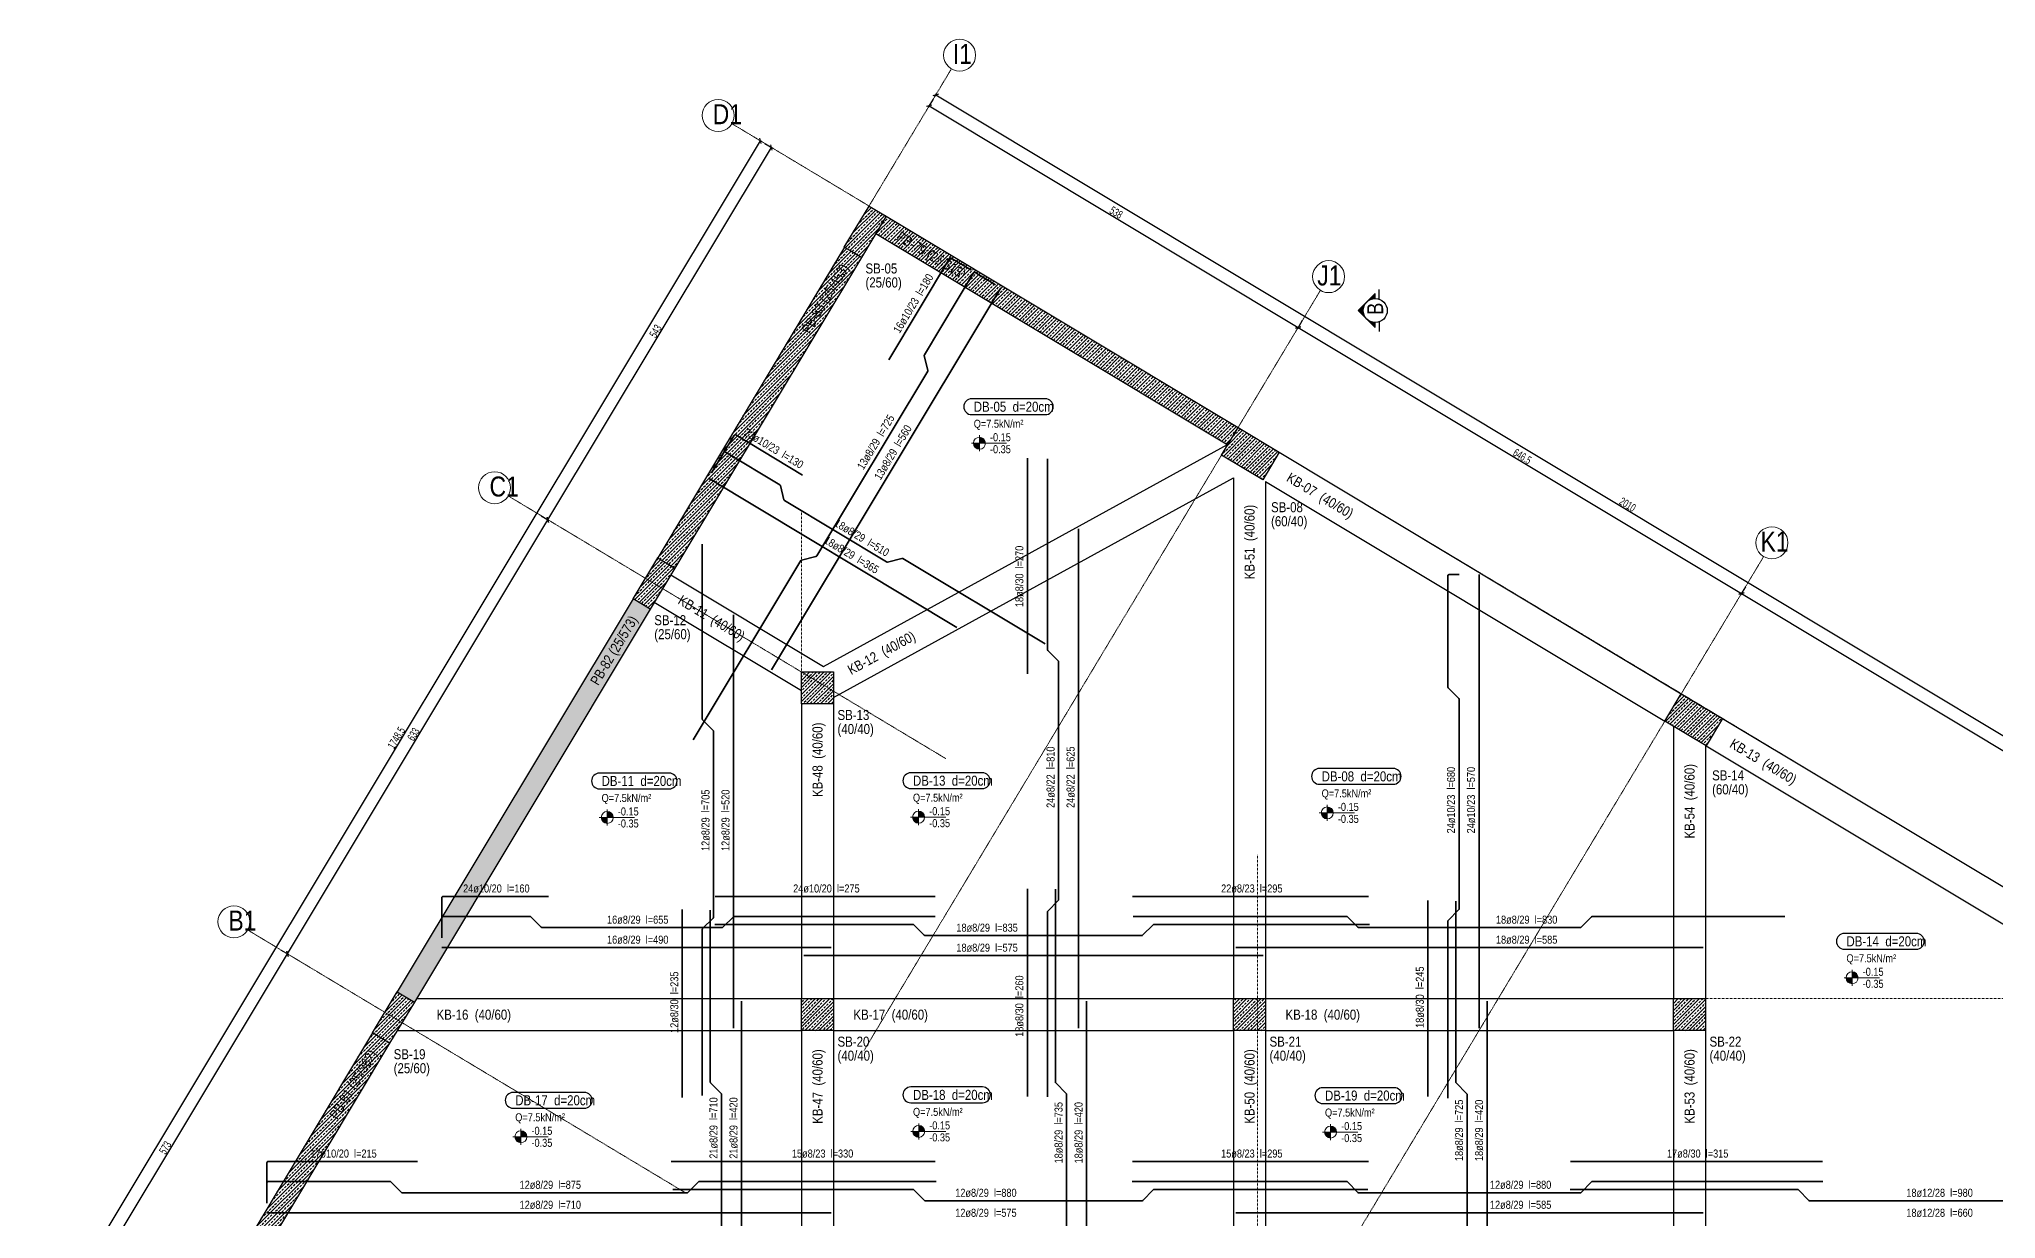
# Model space of a CAD drawing. Header units: millimetres. Extents: x -267 to 94375, y 6431 to 10838.
# Drawn here: x 65048 to 67494, y 7776 to 9251 of the extents above; entities that cross this region are included whole.
import ezdxf
from ezdxf.enums import TextEntityAlignment as Align

# ---------------------------------------------------------------- set-up
doc = ezdxf.new("R2010")
doc.units = ezdxf.units.MM
doc.header["$LTSCALE"] = 0.0001
doc.linetypes.add('DASHED', pattern=[19.05, 12.7, -6.35])
for name, color, linetype, lineweight in [('AKS BALONU (BEYKENT)', 7, 'Continuous', 20), ('AKS CIZGISI (BEYKENT)', 252, 'DASHED', 20), ('AKS NO (BEYKENT)', 3, 'Continuous', 20), ('AKS OLCU (BEYKENT)', 200, 'Continuous', 20), ('DONATI (BEYKENT)', 4, 'Continuous', 35), ('DONATI YAZISI (BEYKENT)', 3, 'Continuous', 20), ('DOSEME ISMI (BEYKENT)', 9, 'Continuous', 20), ('DOSEME PAFTA (BEYKENT)', 3, 'Continuous', 20), ('KESIT (BEYKENT)', 151, 'Continuous', 25), ('KESIT ISMI (BEYKENT)', 6, 'Continuous', 20), ('KIRIS (BEYKENT)', 2, 'Continuous', 30), ('KIRIS ISMI (BEYKENT)', 40, 'Continuous', 20), ('KOLON (BEYKENT)', 3, 'Continuous', 30), ('KOLON ISMI (BEYKENT)', 91, 'Continuous', 20), ('KOT CIZGI (BEYKENT)', 120, 'Continuous', 20), ('KOT YAZI (BEYKENT)', 7, 'Continuous', 20), ('PERDE (BEYKENT)', 6, 'Continuous', 30), ('PERDE ISMI (BEYKENT)', 240, 'Continuous', 20), ('TARAMA (BEYKENT)', 252, 'Continuous', 25), ('YAZI (BEYKENT)', 140, 'Continuous', 20)]:
    doc.layers.add(name, color=color, linetype=linetype, lineweight=lineweight)
doc.styles.add('DONATI YAZISI (BEYKENT)', font='')
doc.styles.add('DSMOLC-50', font='bahnschrift light condensed', dxfattribs={"width": 0.75, "height": 10})
doc.styles.add('KOT (BEYKENT)', font='')
doc.styles.add('YAZI (BEYKENT)', font='')
doc.styles.get('DONATI YAZISI (BEYKENT)').set_extended_font_data('Bahnschrift Light Condensed')
doc.styles.get('KOT (BEYKENT)').set_extended_font_data('Bahnschrift Light Condensed')
doc.styles.get('YAZI (BEYKENT)').set_extended_font_data('Bahnschrift Light Condensed')
doc.dimstyles.new('DSMOLC-50', dxfattribs={"dimtxt": 10, "dimasz": 5, "dimexe": 2, "dimexo": 2, "dimgap": 1, "dimtad": 1, "dimdec": 1, "dimrnd": 0.5, "dimzin": 12, "dimdsep": 46, "dimtxsty": 'DSMOLC-50', "dimblk": 'OBLIQUE', "dimblk1": 'OBLIQUE', "dimblk2": 'OBLIQUE', "dimcen": 0, "dimclrt": 7, "dimadec": 0, "dimazin": 0, "dimtfac": 1, "dimtdec": 4, "dimtix": 1, "dimtmove": 2, "dimatfit": 3, "dimfxl": 1, "dimtzin": 0, "dimarcsym": 0})
pattern_1 = [(45, (63534.0714, 6088.7264), (-4.490128, 4.490128), []), (45, (63538.5616, 6088.7264), (-4.490128, 4.490128), [3.175, -1.5875])]
pattern_2 = [(45, (63534.0714, 6088.7264), (-4.419417, 4.419417), []), (45, (63538.491, 6088.7264), (-4.419417, 4.419417), [3.125, -1.5625])]

# ---------------------------------------------------------------- blocks, each defined once
blk = doc.blocks.new('_Oblique')
at = {"color": 0, "linetype": 'ByBlock', "lineweight": -2}
blk.add_line((-0.5, -0.5), (0.5, 0.5), dxfattribs=at)
blk = doc.blocks.new('*D1148')
at = {"layer": 'AKS OLCU (BEYKENT)', "color": 0, "lineweight": -2, "transparency": 16777216}
for p, q in [((65063.5, 7616.7), (65358.4, 8107.8)), ((65349.8, 8112.9), (65360.1, 8106.8)), ((65054.9, 7621.8), (65065.2, 7615.6))]:
    blk.add_line(p, q, dxfattribs=at)
at = {"layer": 'DEFPOINTS', "color": 0, "lineweight": -3, "transparency": 16777216}
for p in [(65348.1, 8114), (65358.4, 8107.8), (65053.2, 7622.8)]:
    blk.add_point(p, dxfattribs=at)
at = {"layer": 'AKS OLCU (BEYKENT)', "color": 0, "lineweight": -2, "transparency": 16777216, "xscale": 5, "yscale": 5, "zscale": 5}
for p, rotation in [((65358.4, 8107.8), 59.02034631151614), ((65063.5, 7616.7), 239.0203463115161)]:
    blk.add_blockref('_Oblique', p, dxfattribs=dict(at, rotation=rotation))
at = {"layer": 'AKS OLCU (BEYKENT)', "color": 7, "transparency": 16777216, "insert": (65205.7, 7865.4), "char_height": 10, "attachment_point": 5, "rotation": 59.0203, "style": 'DSMOLC-50'}
blk.add_mtext('573', dxfattribs=at)
blk = doc.blocks.new('*D1149')
at = {"layer": 'AKS OLCU (BEYKENT)', "color": 0, "lineweight": -2, "transparency": 16777216}
for p, q in [((65358.4, 8107.8), (65684.1, 8650.4)), ((65675.6, 8655.5), (65685.8, 8649.3)), ((65349.8, 8112.9), (65360.1, 8106.8))]:
    blk.add_line(p, q, dxfattribs=at)
at = {"layer": 'DEFPOINTS', "color": 0, "lineweight": -3, "transparency": 16777216}
for p in [(65673.8, 8656.6), (65684.1, 8650.4), (65348.1, 8114)]:
    blk.add_point(p, dxfattribs=at)
at = {"layer": 'AKS OLCU (BEYKENT)', "color": 0, "lineweight": -2, "transparency": 16777216, "xscale": 5, "yscale": 5, "zscale": 5}
for p, rotation in [((65684.1, 8650.4), 59.02034631151614), ((65358.4, 8107.8), 239.0203463115161)]:
    blk.add_blockref('_Oblique', p, dxfattribs=dict(at, rotation=rotation))
at = {"layer": 'AKS OLCU (BEYKENT)', "color": 7, "transparency": 16777216, "insert": (65516, 8382.2), "char_height": 10, "attachment_point": 5, "rotation": 59.0203, "style": 'DSMOLC-50'}
blk.add_mtext('633', dxfattribs=at)
blk = doc.blocks.new('*D1150')
at = {"layer": 'AKS OLCU (BEYKENT)', "color": 0, "lineweight": -2, "transparency": 16777216}
for p, q in [((65684.1, 8650.4), (65963.6, 9115.8)), ((65955, 9120.9), (65965.3, 9114.8)), ((65675.6, 8655.5), (65685.8, 8649.3))]:
    blk.add_line(p, q, dxfattribs=at)
at = {"layer": 'DEFPOINTS', "color": 0, "lineweight": -3, "transparency": 16777216}
for p in [(65953.3, 9122), (65963.6, 9115.8), (65673.8, 8656.6)]:
    blk.add_point(p, dxfattribs=at)
at = {"layer": 'AKS OLCU (BEYKENT)', "color": 0, "lineweight": -2, "transparency": 16777216, "xscale": 5, "yscale": 5, "zscale": 5}
for p, rotation in [((65963.6, 9115.8), 59.02034631151614), ((65684.1, 8650.4), 239.0203463115161)]:
    blk.add_blockref('_Oblique', p, dxfattribs=dict(at, rotation=rotation))
at = {"layer": 'AKS OLCU (BEYKENT)', "color": 7, "transparency": 16777216, "insert": (65818.6, 8886.2), "char_height": 10, "attachment_point": 5, "rotation": 59.0203, "style": 'DSMOLC-50'}
blk.add_mtext('543', dxfattribs=at)
blk = doc.blocks.new('*D1151')
at = {"layer": 'AKS OLCU (BEYKENT)', "color": 0, "lineweight": -2, "transparency": 16777216}
for p, q in [((65049.8, 7624.9), (65949.8, 9124)), ((65951.6, 9123), (65948.1, 9125.1)), ((65051.5, 7623.9), (65048.1, 7625.9))]:
    blk.add_line(p, q, dxfattribs=at)
at = {"layer": 'DEFPOINTS', "color": 0, "lineweight": -3, "transparency": 16777216}
for p in [(65949.8, 9124), (65953.3, 9122), (65053.2, 7622.8)]:
    blk.add_point(p, dxfattribs=at)
at = {"layer": 'AKS OLCU (BEYKENT)', "color": 0, "lineweight": -2, "transparency": 16777216, "xscale": 5, "yscale": 5, "zscale": 5}
for p, rotation in [((65949.8, 9124), 59.02034631151614), ((65049.8, 7624.9), 239.0203463115161)]:
    blk.add_blockref('_Oblique', p, dxfattribs=dict(at, rotation=rotation))
at = {"layer": 'AKS OLCU (BEYKENT)', "color": 7, "transparency": 16777216, "insert": (65494.6, 8377.6), "char_height": 10, "attachment_point": 5, "rotation": 59.0203, "style": 'DSMOLC-50'}
blk.add_mtext('1748.5', dxfattribs=at)
blk = doc.blocks.new('*D1152')
at = {"layer": 'AKS OLCU (BEYKENT)', "color": 0, "lineweight": -2, "transparency": 16777216}
for p, q in [((66165.7, 9176.3), (66159.5, 9166)), ((66160.6, 9167.7), (66621.8, 8890.8)), ((66627, 8899.4), (66620.8, 8889.1))]:
    blk.add_line(p, q, dxfattribs=at)
at = {"layer": 'DEFPOINTS', "color": 0, "lineweight": -3, "transparency": 16777216}
for p in [(66166.7, 9178), (66621.8, 8890.8), (66628, 8901.1)]:
    blk.add_point(p, dxfattribs=at)
at = {"layer": 'AKS OLCU (BEYKENT)', "color": 0, "lineweight": -2, "transparency": 16777216, "xscale": 5, "yscale": 5, "zscale": 5}
for p, rotation in [((66160.6, 9167.7), 149.0196979856076), ((66621.8, 8890.8), 329.0196979856075)]:
    blk.add_blockref('_Oblique', p, dxfattribs=dict(at, rotation=rotation))
at = {"layer": 'AKS OLCU (BEYKENT)', "color": 7, "transparency": 16777216, "insert": (66394.3, 9034.5), "char_height": 10, "attachment_point": 5, "rotation": 329.0197, "style": 'DSMOLC-50'}
blk.add_mtext('538', dxfattribs=at)
blk = doc.blocks.new('*D1153')
at = {"layer": 'AKS OLCU (BEYKENT)', "color": 0, "lineweight": -2, "transparency": 16777216}
for p, q in [((66627, 8899.4), (66620.8, 8889.1)), ((66621.8, 8890.8), (67175.9, 8558.1)), ((67181, 8566.7), (67174.9, 8556.4))]:
    blk.add_line(p, q, dxfattribs=at)
at = {"layer": 'DEFPOINTS', "color": 0, "lineweight": -3, "transparency": 16777216}
for p in [(66628, 8901.1), (67182.1, 8568.4), (67175.9, 8558.1)]:
    blk.add_point(p, dxfattribs=at)
at = {"layer": 'AKS OLCU (BEYKENT)', "color": 0, "lineweight": -2, "transparency": 16777216, "xscale": 5, "yscale": 5, "zscale": 5}
for p, rotation in [((66621.8, 8890.8), 149.0196979856076), ((67175.9, 8558.1), 329.0196979856075)]:
    blk.add_blockref('_Oblique', p, dxfattribs=dict(at, rotation=rotation))
at = {"layer": 'AKS OLCU (BEYKENT)', "color": 7, "transparency": 16777216, "insert": (66902, 8729.6), "char_height": 10, "attachment_point": 5, "rotation": 329.0197, "style": 'DSMOLC-50'}
blk.add_mtext('646.5', dxfattribs=at)
blk = doc.blocks.new('*D1154')
at = {"layer": 'AKS OLCU (BEYKENT)', "color": 0, "lineweight": -2, "transparency": 16777216}
for p, q in [((67181, 8566.7), (67174.9, 8556.4)), ((67175.9, 8558.1), (67883.8, 8133.1)), ((67889, 8141.7), (67882.8, 8131.4))]:
    blk.add_line(p, q, dxfattribs=at)
at = {"layer": 'DEFPOINTS', "color": 0, "lineweight": -3, "transparency": 16777216}
for p in [(67182.1, 8568.4), (67883.8, 8133.1), (67890, 8143.4)]:
    blk.add_point(p, dxfattribs=at)
at = {"layer": 'AKS OLCU (BEYKENT)', "color": 0, "lineweight": -2, "transparency": 16777216, "xscale": 5, "yscale": 5, "zscale": 5}
for p, rotation in [((67175.9, 8558.1), 149.0196979856076), ((67883.8, 8133.1), 329.0196979856075)]:
    blk.add_blockref('_Oblique', p, dxfattribs=dict(at, rotation=rotation))
at = {"layer": 'AKS OLCU (BEYKENT)', "color": 7, "transparency": 16777216, "insert": (67533, 8350.8), "char_height": 10, "attachment_point": 5, "rotation": 329.0197, "style": 'DSMOLC-50'}
blk.add_mtext('825.5', dxfattribs=at)
blk = doc.blocks.new('*D1155')
at = {"layer": 'AKS OLCU (BEYKENT)', "color": 0, "lineweight": -2, "transparency": 16777216}
for p, q in [((66167.8, 9179.7), (66169.8, 9183.2)), ((66168.8, 9181.4), (67892, 8146.8)), ((67891, 8145.1), (67893.1, 8148.5))]:
    blk.add_line(p, q, dxfattribs=at)
at = {"layer": 'DEFPOINTS', "color": 0, "lineweight": -3, "transparency": 16777216}
for p in [(66166.7, 9178), (67892, 8146.8), (67890, 8143.4)]:
    blk.add_point(p, dxfattribs=at)
at = {"layer": 'AKS OLCU (BEYKENT)', "color": 0, "lineweight": -2, "transparency": 16777216, "xscale": 5, "yscale": 5, "zscale": 5}
for p, rotation in [((66168.8, 9181.4), 149.0196979856076), ((67892, 8146.8), 329.0196979856075)]:
    blk.add_blockref('_Oblique', p, dxfattribs=dict(at, rotation=rotation))
at = {"layer": 'AKS OLCU (BEYKENT)', "color": 7, "transparency": 16777216, "insert": (67033.6, 8669.4), "char_height": 10, "attachment_point": 5, "rotation": 329.0197, "style": 'DSMOLC-50'}
blk.add_mtext('2010', dxfattribs=at)

msp = doc.modelspace()

# ---------------------------------------------------------------- hatches: boundary and pattern name
at = {"layer": 'KESIT (BEYKENT)', "lineweight": -3}
h = msp.add_hatch(color=256, dxfattribs=at)
h.dxf.hatch_style = 1
h.paths.add_polyline_path([(66718.22, 8933.16), (66707.61, 8922.55, -0.1989124), (66718.22, 8926.94)])
h = msp.add_hatch(color=256, dxfattribs=at)
h.dxf.hatch_style = 1
h.paths.add_polyline_path([(66707.61, 8922.55), (66697.01, 8911.94), (66707.61, 8901.34, -0.1989124), (66703.22, 8911.94, -0.1989124)])
h = msp.add_hatch(color=256, dxfattribs=at)
h.dxf.hatch_style = 1
h.paths.add_polyline_path([(66718.22, 8896.94, -0.1989124), (66707.61, 8901.34), (66718.22, 8890.73)])
at = {"layer": 'KOT CIZGI (BEYKENT)'}
h = msp.add_hatch(color=256, dxfattribs=at)
h.dxf.hatch_style = 1
h.paths.add_polyline_path([(66223.42, 8746.09), (66215.92, 8746.09, 0.4142136), (66223.42, 8738.59)])
h = msp.add_hatch(color=256, dxfattribs=at)
h.dxf.hatch_style = 1
h.paths.add_polyline_path([(66223.42, 8753.59), (66223.42, 8746.09), (66230.92, 8746.09, 0.4142136)])
h = msp.add_hatch(color=256, dxfattribs=at)
h.dxf.hatch_style = 1
h.paths.add_polyline_path([(66658.27, 8291.49), (66658.27, 8283.99), (66665.77, 8283.99, 0.4142136)])
h = msp.add_hatch(color=256, dxfattribs=at)
h.dxf.hatch_style = 1
h.paths.add_polyline_path([(65758.21, 8278.27), (65750.71, 8278.27, 0.4142136), (65758.21, 8270.77)])
h = msp.add_hatch(color=256, dxfattribs=at)
h.dxf.hatch_style = 1
h.paths.add_polyline_path([(65758.21, 8285.77), (65758.21, 8278.27), (65765.71, 8278.27, 0.4142136)])
h = msp.add_hatch(color=256, dxfattribs=at)
h.dxf.hatch_style = 1
h.paths.add_polyline_path([(66147.43, 8278.62), (66139.93, 8278.62, 0.4142136), (66147.43, 8271.12)])
h = msp.add_hatch(color=256, dxfattribs=at)
h.dxf.hatch_style = 1
h.paths.add_polyline_path([(66147.43, 8286.12), (66147.43, 8278.62), (66154.93, 8278.62, 0.4142136)])
h = msp.add_hatch(color=256, dxfattribs=at)
h.dxf.hatch_style = 1
h.paths.add_polyline_path([(66658.27, 8283.99), (66650.77, 8283.99, 0.4142136), (66658.27, 8276.49)])
h = msp.add_hatch(color=256, dxfattribs=at)
h.dxf.hatch_style = 1
h.paths.add_polyline_path([(67314.27, 8077.83), (67306.77, 8077.83, 0.4142136), (67314.27, 8070.33)])
h = msp.add_hatch(color=256, dxfattribs=at)
h.dxf.hatch_style = 1
h.paths.add_polyline_path([(67314.27, 8085.33), (67314.27, 8077.83), (67321.77, 8077.83, 0.4142136)])
h = msp.add_hatch(color=256, dxfattribs=at)
h.dxf.hatch_style = 1
h.paths.add_polyline_path([(65650.28, 7879.07), (65642.78, 7879.07, 0.4142136), (65650.28, 7871.57)])
h = msp.add_hatch(color=256, dxfattribs=at)
h.dxf.hatch_style = 1
h.paths.add_polyline_path([(65650.28, 7886.57), (65650.28, 7879.07), (65657.78, 7879.07, 0.4142136)])
h = msp.add_hatch(color=256, dxfattribs=at)
h.dxf.hatch_style = 1
h.paths.add_polyline_path([(66147.48, 7885.82), (66139.98, 7885.82, 0.4142136), (66147.48, 7878.32)])
h = msp.add_hatch(color=256, dxfattribs=at)
h.dxf.hatch_style = 1
h.paths.add_polyline_path([(66147.48, 7893.32), (66147.48, 7885.82), (66154.98, 7885.82, 0.4142136)])
h = msp.add_hatch(color=256, dxfattribs=at)
h.dxf.hatch_style = 1
h.paths.add_polyline_path([(66662.42, 7884.97), (66654.92, 7884.97, 0.4142136), (66662.42, 7877.47)])
h = msp.add_hatch(color=256, dxfattribs=at)
h.dxf.hatch_style = 1
h.paths.add_polyline_path([(66662.42, 7892.47), (66662.42, 7884.97), (66669.92, 7884.97, 0.4142136)])
at = {"layer": 'TARAMA (BEYKENT)'}
h = msp.add_hatch(dxfattribs=at)
h.set_pattern_fill('ANSI33', color=256, style=0, pattern_type=0)
h.set_pattern_definition(pattern_2)
h.paths.add_polyline_path([(66085.43, 9042.62), (66106.86, 9029.75), (66075.98, 8978.31), (66054.55, 8991.18)], flags=0)
at = {"layer": 'TARAMA (BEYKENT)', "lineweight": -3}
h = msp.add_hatch(dxfattribs=at)
h.set_pattern_fill('ANSI33', color=256)
h.set_pattern_definition(pattern_1)
h.paths.add_polyline_path([(66106.86, 9029.75), (66093.99, 9008.31), (66533.49, 8744.43), (66534.32, 8744.89), (66546.77, 8765.63)])
at = {"layer": 'TARAMA (BEYKENT)'}
h = msp.add_hatch(dxfattribs=at)
h.set_pattern_fill('ANSI33', color=256, style=0, pattern_type=0)
h.set_pattern_definition([(45, (63503.1875, 6037.2853), (-4.419417, 4.419417), []), (45, (63507.607, 6037.2853), (-4.419417, 4.419417), [3.125, -1.5625])])
h.paths.add_polyline_path([(66054.55, 8991.18), (66075.98, 8978.31), (65842.88, 8590.06), (65821.44, 8602.93)])
h = msp.add_hatch(dxfattribs=at)
h.set_pattern_fill('ANSI33', color=256, style=0, pattern_type=0)
h.set_pattern_definition(pattern_2)
h.paths.add_polyline_path([(66546.77, 8765.63), (66598.21, 8734.75), (66577.62, 8700.45), (66526.18, 8731.34)], flags=0)
h = msp.add_hatch(dxfattribs=at)
h.set_pattern_fill('ANSI33', color=256, style=0, pattern_type=0)
h.set_pattern_definition(pattern_2)
h.paths.add_polyline_path([(65821.44, 8602.93), (65842.88, 8590.06), (65811.99, 8538.62), (65790.56, 8551.49)], flags=0)
h = msp.add_hatch(dxfattribs=at)
h.set_pattern_fill('ANSI33', color=256, style=0, pattern_type=0)
h.set_pattern_definition([(45, (63503.185, 6037.287), (-4.419417, 4.419417), []), (45, (63507.6045, 6037.287), (-4.419417, 4.419417), [3.125, -1.5625])])
h.paths.add_polyline_path([(65790.56, 8551.49), (65811.99, 8538.62), (65517.12, 8047.48), (65495.69, 8060.35)])
h = msp.add_hatch(dxfattribs=at)
h.set_pattern_fill('ANSI33', color=256, style=0, pattern_type=0)
h.set_pattern_definition(pattern_2)
h.paths.add_polyline_path([(66001.04, 8460.12), (66041.04, 8460.12), (66041.04, 8420.12), (66001.04, 8420.12)], flags=0)
h = msp.add_hatch(dxfattribs=at)
h.set_pattern_fill('ANSI33', color=256, style=0, pattern_type=0)
h.set_pattern_definition(pattern_2)
h.paths.add_polyline_path([(67100.77, 8433.01), (67152.21, 8402.13), (67131.62, 8367.83), (67080.18, 8398.72)], flags=0)
h = msp.add_hatch(dxfattribs=at)
h.set_pattern_fill('ANSI33', color=256, style=0, pattern_type=0)
h.set_pattern_definition(pattern_2)
h.paths.add_polyline_path([(65495.68, 8060.35), (65517.12, 8047.49), (65486.23, 7996.05), (65464.8, 8008.91)], flags=0)
h = msp.add_hatch(dxfattribs=at)
h.set_pattern_fill('ANSI33', color=256, style=0, pattern_type=0)
h.set_pattern_definition(pattern_2)
h.paths.add_polyline_path([(66001.04, 8051.77), (66041.04, 8051.77), (66041.04, 8011.77), (66001.04, 8011.77)], flags=0)
h = msp.add_hatch(dxfattribs=at)
h.set_pattern_fill('ANSI33', color=256, style=0, pattern_type=0)
h.set_pattern_definition(pattern_2)
h.paths.add_polyline_path([(66541.04, 8051.77), (66581.04, 8051.77), (66581.04, 8011.77), (66541.04, 8011.77)], flags=0)
h = msp.add_hatch(dxfattribs=at)
h.set_pattern_fill('ANSI33', color=256, style=0, pattern_type=0)
h.set_pattern_definition(pattern_2)
h.paths.add_polyline_path([(67091.04, 8051.77), (67131.04, 8051.77), (67131.04, 8011.77), (67091.04, 8011.77)], flags=0)
at = {"layer": 'TARAMA (BEYKENT)', "lineweight": -3}
h = msp.add_hatch(dxfattribs=at)
h.set_pattern_fill('ANSI33', color=256)
h.set_pattern_definition(pattern_1)
h.paths.add_polyline_path([(65486.22, 7996.05), (65464.8, 8008.92), (65278.69, 7698.94), (65298.95, 7686.77), (65300.53, 7686.77)])

# ---------------------------------------------------------------- linework, layer by layer
at = {"layer": 'AKS BALONU (BEYKENT)'}
for centre in [(66198.7, 9231.23), (65896.82, 9155.86), (66659.95, 8954.3), (65617.38, 8690.45), (67214.03, 8621.64), (65291.63, 8147.88)]:
    msp.add_circle(centre, 20, dxfattribs=at)
at = {"layer": 'AKS CIZGISI (BEYKENT)'}
for p, q in [((66188.4, 9214.09), (65617.93, 8263.92)), ((65913.96, 9145.57), (68241.25, 7748.32)), ((66649.65, 8937.16), (66079.18, 7986.98)), ((65634.53, 8680.16), (66181.47, 8351.77)), ((66001.04, 6731.77), (66001.04, 8660.8)), ((67203.73, 8604.49), (66633.26, 7654.32)), ((66571.04, 6731.77), (66571.04, 8232.08)), ((67131.04, 6731.77), (67131.04, 8197.07)), ((65308.77, 8137.58), (65855.72, 7809.2)), ((65888.02, 8051.77), (71771.03, 8051.77))]:
    msp.add_line(p, q, dxfattribs=at)
at = {"layer": 'DONATI (BEYKENT)'}
for points in [[(66110.15, 8850.47), (66186.09, 8976.94, -0.4142136), (66188.14, 8977.45), (66213.43, 8962.27)], [(65865.6, 8375.15), (66000.21, 8599.34, -0.1989124), (66001.13, 8600.03), (66019.13, 8604.52, 0.1989124), (66020.05, 8605.21), (66158.76, 8836.23, 0.1989124), (66158.93, 8837.36), (66154.43, 8855.37, -0.1989124), (66154.6, 8856.5), (66216.09, 8958.92, -0.4142136), (66218.15, 8959.43), (66243.43, 8944.26)], [(65901.59, 8730.59), (65916.77, 8755.89, -0.4142136), (65918.83, 8756.4), (66002.42, 8706.22)], [(65888.72, 8709.15), (65903.91, 8734.45, -0.4142136), (65905.96, 8734.97), (65973.91, 8694.17, -0.1989124), (65974.59, 8693.25), (65979.09, 8675.25, 0.1989124), (65979.77, 8674.33), (66107.42, 8597.68, 0.1989124), (66108.55, 8597.52), (66126.56, 8602.01, -0.1989124), (66127.69, 8601.84), (66305.39, 8495.15)], [(66308.34, 7928.9), (66308.34, 8160.1, -0.1989124), (66308.78, 8161.16), (66321.9, 8174.28, 0.1989124), (66322.34, 8175.35), (66322.34, 8472.96, 0.1989124), (66321.9, 8474.02), (66308.78, 8487.14, -0.1989124), (66308.34, 8488.2), (66308.34, 8726.52)], [(65877.01, 7930.48), (65877.01, 8138.36, -0.1989124), (65877.45, 8139.42), (65890.57, 8152.54, 0.1989124), (65891.01, 8153.6), (65891.01, 8385.99, 0.1989124), (65890.57, 8387.05), (65877.45, 8400.17, -0.1989124), (65877.01, 8401.23), (65877.01, 8619.76)], [(66808.89, 7927.44), (66808.89, 8148.43, -0.1989124), (66809.33, 8149.49), (66822.45, 8162.62, 0.1989124), (66822.89, 8163.68), (66822.89, 8426.28, 0.1989124), (66822.45, 8427.34), (66809.33, 8440.47, -0.1989124), (66808.89, 8441.53), (66808.89, 8580.34, -0.4142136), (66810.39, 8581.84), (66822.89, 8581.84)], [(65551.42, 8152.65), (65551.42, 8178, -0.4142136), (65552.92, 8179.5), (65684.57, 8179.5)], [(66318.34, 7465.04), (66318.34, 7751.15, -0.1989124), (66318.78, 7752.21), (66331.9, 7765.33, 0.1989124), (66332.34, 7766.39), (66332.34, 7932.15, 0.1989124), (66331.9, 7933.21), (66318.78, 7946.33, -0.1989124), (66318.34, 7947.39), (66318.34, 8188.44)], [(66818.89, 7465.25), (66818.89, 7751.15, -0.1989124), (66819.33, 7752.21), (66832.45, 7765.33, 0.1989124), (66832.89, 7766.39), (66832.89, 7932.15, 0.1989124), (66832.45, 7933.21), (66819.33, 7946.33, -0.1989124), (66818.89, 7947.39), (66818.89, 8173.65)], [(65551.42, 8127.65), (65551.42, 8153, -0.4142136), (65552.92, 8154.5), (65661.62, 8154.5, -0.1989124), (65662.68, 8154.06), (65675.8, 8140.94, 0.1989124), (65676.86, 8140.5), (65901.64, 8140.5, 0.1989124), (65902.7, 8140.94), (65915.82, 8154.06, -0.1989124), (65916.88, 8154.5), (66167.97, 8154.5)], [(65887.01, 7463.95), (65887.01, 7751.15, -0.1989124), (65887.45, 7752.21), (65900.57, 7765.33, 0.1989124), (65901.01, 7766.39), (65901.01, 7932.15, 0.1989124), (65900.57, 7933.21), (65887.45, 7946.33, -0.1989124), (65887.01, 7947.39), (65887.01, 8162.35)], [(66415.7, 8154.5), (66682.43, 8154.5, -0.1989124), (66683.49, 8154.06), (66696.61, 8140.94, 0.1989124), (66697.67, 8140.5), (66974.47, 8140.5, 0.1989124), (66975.53, 8140.94), (66988.65, 8154.06, -0.1989124), (66989.72, 8154.5), (67230.22, 8154.5)], [(65892.62, 8144.5), (66140.36, 8144.5, -0.1989124), (66141.42, 8144.06), (66154.54, 8130.94, 0.1989124), (66155.6, 8130.5), (66426.4, 8130.5, 0.1989124), (66427.46, 8130.94), (66440.58, 8144.06, -0.1989124), (66441.64, 8144.5), (66711.03, 8144.5)], [(65332.82, 7821.25), (65332.82, 7846.6, -0.4142136), (65334.32, 7848.1), (65520.97, 7848.1)], [(65332.82, 7796.25), (65332.82, 7821.6, -0.4142136), (65334.32, 7823.1), (65486.75, 7823.1, -0.1989124), (65487.82, 7822.66), (65500.94, 7809.54, 0.1989124), (65502, 7809.1), (65857.98, 7809.1, 0.1989124), (65859.04, 7809.54), (65872.16, 7822.66, -0.1989124), (65873.22, 7823.1), (66169.37, 7823.1)], [(65840.32, 7813.1), (66140.41, 7813.1, -0.1989124), (66141.48, 7812.66), (66154.6, 7799.54, 0.1989124), (66155.66, 7799.1), (66426.42, 7799.1, 0.1989124), (66427.48, 7799.54), (66440.6, 7812.66, -0.1989124), (66441.66, 7813.1), (66708.72, 7813.1)], [(66414.17, 7823.1), (66682.42, 7823.1, -0.1989124), (66683.48, 7822.66), (66696.6, 7809.54, 0.1989124), (66697.66, 7809.1), (66974.42, 7809.1, 0.1989124), (66975.48, 7809.54), (66988.6, 7822.66, -0.1989124), (66989.66, 7823.1), (67277.57, 7823.1)], [(66961.9, 7813.1), (67246.15, 7813.1, -0.1989124), (67247.21, 7812.66), (67260.34, 7799.54, 0.1989124), (67261.4, 7799.1), (67579.37, 7799.1, 0.1989124), (67580.43, 7799.54), (67593.55, 7812.66, -0.1989124), (67594.61, 7813.1), (67930.3, 7813.1)]]:
    msp.add_lwpolyline(points, format="xyb", dxfattribs=at)
for points in [[(65963.66, 8462.71), (66250.3, 8940.13)], [(66283.34, 8458.01), (66283.34, 8727.23)], [(65884.6, 8702.3), (66195.12, 8515.87)], [(66347.34, 8014.77), (66347.34, 8639.18)], [(66847.89, 8014.77), (66847.89, 8581.84)], [(65916.01, 8014.77), (65916.01, 8531.48)], [(65893.04, 8179.5), (66168.04, 8179.5)], [(66283.34, 7929.24), (66283.34, 8189.24)], [(66414.79, 8179.5), (66709.78, 8179.5)], [(66783.89, 7929.45), (66783.89, 8174.45)], [(65852.01, 7928.15), (65852.01, 8163.15)], [(65551.42, 8115.5), (66037.96, 8115.5)], [(66003.94, 8105.5), (66578.04, 8105.5)], [(66544.04, 8115.5), (67128.11, 8115.5)], [(65926.01, 7629.77), (65926.01, 8048.77)], [(66357.34, 7629.77), (66357.34, 8048.77)], [(66857.89, 7629.77), (66857.89, 8048.77)], [(65838.27, 7848.1), (66168.27, 7848.1)], [(66414.79, 7848.1), (66709.79, 7848.1)], [(66962.12, 7848.1), (67277.12, 7848.1)], [(65332.82, 7784.1), (66038.04, 7784.1)], [(66544.04, 7784.1), (67128.04, 7784.1)]]:
    msp.add_lwpolyline(points, dxfattribs=at)
at = {"layer": 'DOSEME PAFTA (BEYKENT)', "lineweight": -3}
for points in [[(66213.7, 8781.81), (66305.76, 8781.81, 1), (66305.76, 8801.59), (66213.7, 8801.59, 1)], [(65748.49, 8313.98), (65835.54, 8313.98, 1), (65835.54, 8333.77), (65748.49, 8333.77, 1)], [(66137.71, 8314.34), (66227.01, 8314.34, 1), (66227.01, 8334.12), (66137.71, 8334.12, 1)], [(66648.55, 8319.71), (66740.67, 8319.71, 1), (66740.67, 8339.49), (66648.55, 8339.49, 1)], [(67304.56, 8113.55), (67394.48, 8113.55, 1), (67394.48, 8133.33), (67304.56, 8133.33, 1)], [(65640.56, 7914.78), (65729.58, 7914.78, 1), (65729.58, 7934.57), (65640.56, 7934.57, 1)], [(66137.76, 7921.54), (66227.31, 7921.54, 1), (66227.31, 7941.33), (66137.76, 7941.33, 1)], [(66652.71, 7920.69), (66741.82, 7920.69, 1), (66741.82, 7940.47), (66652.71, 7940.47, 1)]]:
    msp.add_lwpolyline(points, format="xyb", close=True, dxfattribs=at)
at = {"layer": 'KESIT (BEYKENT)', "lineweight": -3, "flags": 128}
for points in [[(66718.22, 8926.94), (66718.22, 8933.16), (66697.01, 8911.94), (66718.22, 8890.73), (66718.22, 8896.94)], [(66723.22, 8926.09), (66723.22, 8938.16)], [(66723.22, 8897.8), (66723.22, 8885.73)]]:
    msp.add_lwpolyline(points, dxfattribs=at)
at = {"layer": 'KESIT (BEYKENT)', "lineweight": -3}
msp.add_circle((66718.22, 8911.94), 15, dxfattribs=at)
at = {"layer": 'KIRIS (BEYKENT)'}
for p, q in [((66028.43, 8466.99), (66533.5, 8744.44)), ((66598.21, 8734.75), (67100.77, 8433.01)), ((66040.94, 8428.21), (66541.04, 8702.94)), ((66541.04, 8702.94), (66541.04, 8051.87)), ((66581.04, 8698.4), (67080.18, 8398.72)), ((66581.04, 8698.4), (66581.04, 8051.87)), ((65837.64, 8581.53), (66028.43, 8466.99)), ((65817.05, 8547.24), (66000.94, 8436.83)), ((66000.94, 8420.12), (66000.94, 8051.87)), ((66041.04, 8420.12), (66040.94, 8051.87)), ((67091.04, 8392.32), (67091.14, 8051.87)), ((67152.21, 8402.13), (67808.61, 8008.03)), ((67131.04, 8368.3), (67131.14, 8051.87)), ((67131.62, 8367.83), (67787.62, 7973.98)), ((65519.69, 8051.77), (66000.94, 8051.77)), ((66040.94, 8051.77), (66541.04, 8051.77)), ((66581.04, 8051.77), (67091.14, 8051.77)), ((65495.56, 8011.77), (66000.94, 8011.77)), ((66000.94, 8011.87), (66001.04, 7686.77)), ((66041.04, 8011.77), (66541.04, 8011.77)), ((66041.04, 8011.77), (66041.04, 7686.77)), ((66541.04, 8011.77), (66541.04, 7686.77)), ((66581.04, 8011.77), (67091.04, 8011.77)), ((66581.04, 8011.77), (66581.04, 7686.77)), ((67091.04, 8011.77), (67091.04, 7686.77)), ((67131.04, 8011.87), (67131.04, 7686.77))]:
    msp.add_line(p, q, dxfattribs=at)
at = {"layer": 'KOLON (BEYKENT)'}
for points in [[(66085.43, 9042.62), (66106.86, 9029.75), (66075.98, 8978.31), (66054.55, 8991.18)], [(66546.77, 8765.63), (66598.21, 8734.75), (66577.62, 8700.45), (66526.18, 8731.34)], [(65821.44, 8602.93), (65842.88, 8590.06), (65811.99, 8538.62), (65790.56, 8551.49)], [(66001.04, 8460.12), (66041.04, 8460.12), (66041.04, 8420.12), (66001.04, 8420.12)], [(67100.77, 8433.01), (67152.21, 8402.13), (67131.62, 8367.83), (67080.18, 8398.72)], [(65495.68, 8060.35), (65517.12, 8047.49), (65486.23, 7996.05), (65464.8, 8008.91)], [(66001.04, 8051.77), (66041.04, 8051.77), (66041.04, 8011.77), (66001.04, 8011.77)], [(66541.04, 8051.77), (66581.04, 8051.77), (66581.04, 8011.77), (66541.04, 8011.77)], [(67091.04, 8051.77), (67131.04, 8051.77), (67131.04, 8011.77), (67091.04, 8011.77)]]:
    msp.add_lwpolyline(points, close=True, dxfattribs=at)
at = {"layer": 'KOT CIZGI (BEYKENT)'}
for p, q in [((66213.42, 8746.09), (66257.45, 8746.09)), ((66223.42, 8756.09), (66223.42, 8736.09)), ((66658.27, 8293.99), (66658.27, 8273.99)), ((65748.21, 8278.27), (65792.24, 8278.27)), ((65758.21, 8288.27), (65758.21, 8268.27)), ((66137.43, 8278.62), (66181.45, 8278.62)), ((66147.43, 8288.62), (66147.43, 8268.62)), ((66648.27, 8283.99), (66692.3, 8283.99)), ((67304.27, 8077.83), (67348.3, 8077.83)), ((67314.27, 8087.83), (67314.27, 8067.83)), ((65640.28, 7879.07), (65684.3, 7879.07)), ((65650.28, 7889.07), (65650.28, 7869.07)), ((66137.48, 7885.82), (66181.5, 7885.82)), ((66147.48, 7895.82), (66147.48, 7875.82)), ((66652.42, 7884.97), (66696.45, 7884.97)), ((66662.42, 7894.97), (66662.42, 7874.97))]:
    msp.add_line(p, q, dxfattribs=at)
for centre in [(66223.42, 8746.09), (66658.27, 8283.99), (65758.21, 8278.27), (66147.43, 8278.62), (67314.27, 8077.83), (65650.28, 7879.07), (66147.48, 7885.82), (66662.42, 7884.97)]:
    msp.add_circle(centre, 7.5, dxfattribs=at)
at = {"layer": 'PERDE (BEYKENT)'}
for p, q in [((66106.78, 9029.8), (66546.77, 8765.63)), ((66093.9, 9008.36), (66533.9, 8744.19)), ((66054.6, 8991.27), (65821.44, 8602.93)), ((66076.02, 8978.4), (65842.87, 8590.06)), ((65790.56, 8551.49), (65495.68, 8060.36)), ((65811.98, 8538.62), (65517.11, 8047.49)), ((65464.8, 8008.92), (65278.64, 7698.85)), ((65486.22, 7996.05), (65300.06, 7685.99))]:
    msp.add_line(p, q, dxfattribs=at)

# ---------------------------------------------------------------- texts
at = {"layer": 'AKS NO (BEYKENT)', "style": 'YAZI (BEYKENT)'}
for s, p in [('I1', (66190.06, 9220.23)), ('D1', (65890.03, 9144.86)), ('J1', (66645.73, 8943.3)), ('C1', (65611.07, 8679.45)), ('K1', (67199.81, 8610.64)), ('B1', (65284.69, 8136.88))]:
    msp.add_text(s, height=25, dxfattribs=at).set_placement(p)
at = {"layer": 'DONATI YAZISI (BEYKENT)', "style": 'DONATI YAZISI (BEYKENT)'}
for s, rotation, p in [(' 16ø10/23  l=180', 59, (66139.93, 8919.49)), (' 13ø8/29  l=725', 59, (66093.03, 8746.18)), (' 23ø10/23  l=130', 329, (65965.13, 8740.27)), (' 13ø8/29  l=560', 59, (66114.47, 8733.31)), (' 18ø8/29  l=510', 329, (66075.03, 8628.79)), (' 18ø8/29  l=365', 329, (66062.16, 8607.36)), (' 18ø8/30  l=270', 90, (66273.34, 8578.01)), (' 24ø8/22  l=810', 90, (66312.34, 8326.97)), (' 24ø8/22  l=625', 90, (66337.34, 8326.97)), (' 24ø10/23  l=680', 90, (66812.89, 8298.31)), (' 24ø10/23  l=570', 90, (66837.89, 8298.31)), (' 12ø8/29  l=705', 90, (65881.01, 8273.13)), (' 12ø8/29  l=520', 90, (65906.01, 8273.13)), (' 12ø8/30  l=235', 90, (65842.01, 8045.65)), (' 18ø8/30  l=260', 90, (66273.34, 8040.8)), (' 18ø8/30  l=245', 90, (66773.89, 8051.95)), (' 21ø8/29  l=710', 90, (65891.01, 7888.43)), (' 21ø8/29  l=420', 90, (65916.01, 7888.43)), (' 18ø8/29  l=725', 90, (66822.89, 7885.5)), (' 18ø8/29  l=420', 90, (66847.89, 7885.5)), (' 18ø8/29  l=735', 90, (66322.34, 7882.57)), (' 18ø8/29  l=420', 90, (66347.34, 7882.57))]:
    msp.add_text(s, height=10, rotation=rotation, dxfattribs=at).set_placement(p, align=Align.MIDDLE_CENTER)
for s, p in [(' 24ø10/20  l=160', (65617.99, 8189.5)), (' 24ø10/20  l=275', (66030.54, 8189.5)), (' 22ø8/23  l=295', (66562.29, 8189.5)), (' 16ø8/29  l=655', (65794.69, 8150.5)), (' 18ø8/29  l=835', (66231.4, 8140.5)), (' 18ø8/29  l=830', (66905.83, 8150.5)), (' 16ø8/29  l=490', (65794.69, 8125.5)), (' 18ø8/29  l=575', (66231.4, 8115.5)), (' 18ø8/29  l=585', (66905.83, 8125.5)), (' 17ø10/20  l=215', (65426.89, 7858.1)), (' 15ø8/23  l=330', (66025.77, 7858.1)), (' 15ø8/23  l=295', (66562.29, 7858.1)), (' 17ø8/30  l=315', (67119.62, 7858.1)), (' 12ø8/29  l=875', (65685.43, 7819.1)), (' 12ø8/29  l=880', (66229.93, 7809.1)), (' 12ø8/29  l=880', (66898.3, 7819.1)), (' 18ø12/28  l=980', (67422, 7809.1)), (' 12ø8/29  l=710', (65685.43, 7794.1)), (' 12ø8/29  l=575', (66229.93, 7784.1)), (' 12ø8/29  l=585', (66898.3, 7794.1)), (' 18ø12/28  l=660', (67422, 7784.1))]:
    msp.add_text(s, height=10, dxfattribs=at).set_placement(p, align=Align.MIDDLE_CENTER)
at = {"layer": 'DOSEME ISMI (BEYKENT)', "style": 'YAZI (BEYKENT)'}
for s, p in [('DB-05  d=20cm', (66216.34, 8785.46)), ('DB-11  d=20cm', (65751.13, 8317.64)), ('DB-13  d=20cm', (66140.35, 8317.99)), ('DB-08  d=20cm', (66651.19, 8323.36)), ('DB-14  d=20cm', (67307.2, 8117.2)), ('DB-17  d=20cm', (65643.2, 7918.44)), ('DB-18  d=20cm', (66140.4, 7925.2)), ('DB-19  d=20cm', (66655.35, 7924.35))]:
    msp.add_text(s, height=12.5, dxfattribs=at).set_placement(p)
at = {"layer": 'KESIT ISMI (BEYKENT)', "style": 'YAZI (BEYKENT)'}
msp.add_text('B', height=20, rotation=90, dxfattribs=at).set_placement((66728.09, 8906.49))
at = {"layer": 'KIRIS ISMI (BEYKENT)', "style": 'YAZI (BEYKENT)'}
for s, rotation, p in [('KB-07  (40/60)', 329.01956, (66606.14, 8699.37)), ('KB-51  (40/60)', 90, (66567.29, 8576)), ('KB-11  (40/60)', 329.01956, (65845.56, 8546.15)), ('KB-12  (40/60)', 28.78144, (66063.16, 8456.12)), ('KB-48  (40/60)', 90, (66027.29, 8303.77)), ('KB-13  (40/60)', 329.01956, (67160.13, 8366.75)), ('KB-54  (40/60)', 90, (67117.29, 8251.97)), ('KB-47  (40/60)', 90, (66027.29, 7895.33)), ('KB-50  (40/60)', 90, (66567.29, 7895.38)), ('KB-53  (40/60)', 90, (67117.29, 7895.57))]:
    msp.add_text(s, height=12.5, rotation=rotation, dxfattribs=at).set_placement(p)
for s, p in [('KB-16  (40/60)', (65544.85, 8025.52)), ('KB-17  (40/60)', (66065.94, 8025.52)), ('KB-18  (40/60)', (66606.04, 8025.52))]:
    msp.add_text(s, height=12.5, dxfattribs=at).set_placement(p)
at = {"layer": 'KOLON ISMI (BEYKENT)', "style": 'YAZI (BEYKENT)'}
for s, p in [('SB-05', (66080.98, 8958.31)), ('(25/60)', (66080.98, 8940.81)), ('SB-08', (66587.93, 8659.83)), ('(60/40)', (66587.93, 8642.33)), ('SB-12', (65816.99, 8518.62)), ('(25/60)', (65816.99, 8501.12)), ('SB-13', (66046.04, 8400.12)), ('(40/40)', (66046.04, 8382.62)), ('SB-14', (67139.28, 8324.61)), ('(60/40)', (67139.28, 8307.11)), ('SB-20', (66046.04, 7991.77)), ('SB-21', (66586.04, 7991.77)), ('SB-22', (67136.04, 7991.77)), ('SB-19', (65491.23, 7976.05)), ('(40/40)', (66046.04, 7974.27)), ('(40/40)', (66586.04, 7974.27)), ('(40/40)', (67136.04, 7974.27)), ('(25/60)', (65491.23, 7958.55))]:
    msp.add_text(s, height=12.5, dxfattribs=at).set_placement(p)
at = {"layer": 'KOT YAZI (BEYKENT)', "style": 'KOT (BEYKENT)'}
for s, p in [(' -0.15', (66233.42, 8748.59)), (' -0.35', (66233.42, 8733.59)), (' -0.15', (66668.27, 8286.49)), (' -0.15', (65768.21, 8280.77)), (' -0.35', (65768.21, 8265.77)), (' -0.15', (66157.43, 8281.12)), (' -0.35', (66157.43, 8266.12)), (' -0.35', (66668.27, 8271.49)), (' -0.15', (67324.27, 8080.33)), (' -0.35', (67324.27, 8065.33)), (' -0.15', (65660.28, 7881.57)), (' -0.35', (65660.28, 7866.57)), (' -0.15', (66157.48, 7888.32)), (' -0.35', (66157.48, 7873.32)), (' -0.15', (66672.42, 7887.47)), (' -0.35', (66672.42, 7872.47))]:
    msp.add_text(s, height=10, dxfattribs=at).set_placement(p)
at = {"layer": 'PERDE ISMI (BEYKENT)', "style": 'YAZI (BEYKENT)'}
for s, rotation, p in [('PB-79 (25/513)', 329.01956, (66118.56, 9000.86)), ('PB-83 (25/453)', 59.01964, (66010.92, 8882.1)), ('PB-82 (25/573)', 59.01964, (65746.89, 8442.33)), ('PB-81 (25/362)', 59.01964, (65421.09, 7899.69))]:
    msp.add_text(s, height=12.5, rotation=rotation, dxfattribs=at).set_placement(p)
at = {"layer": 'YAZI (BEYKENT)', "style": 'YAZI (BEYKENT)'}
for p in [(66216.34, 8765.46), (65751.13, 8297.64), (66140.35, 8297.99), (66651.19, 8303.36), (67307.2, 8097.2), (65643.2, 7898.44), (66140.4, 7905.2), (66655.35, 7904.35)]:
    msp.add_text('Q=7.5kN/m²', height=10, dxfattribs=at).set_placement(p)

# ---------------------------------------------------------------- dimensions: what is measured, and where the dimension line sits
at = {"layer": 'AKS OLCU (BEYKENT)'}
for base, p1, p2, angle, picture, middle in [((66621.81, 8890.79), (66166.74, 9178.01), (66627.99, 8901.07), 329.0197, '*D1152', (66394.33, 9034.49)), ((67892.05, 8146.81), (66166.74, 9178.01), (67889.99, 8143.38), 329.0197, '*D1155', (67033.57, 8669.36)), ((65949.84, 9124.03), (65053.22, 7622.84), (65953.27, 9121.97), 59.02035, '*D1151', (65494.58, 8377.61)), ((65963.56, 9115.79), (65673.84, 8656.55), (65953.27, 9121.97), 59.02035, '*D1150', (65818.61, 8886.23)), ((67175.89, 8558.12), (66627.99, 8901.07), (67182.07, 8568.41), 329.0197, '*D1153', (66901.97, 8729.64)), ((65684.1312, 8650.377), (65348.0921, 8113.9769), (65673.843, 8656.5538), 59.02035, '*D1149', (65516.0232, 8382.2301)), ((67883.81, 8133.09), (67182.07, 8568.41), (67889.99, 8143.38), 329.0197, '*D1154', (67532.99, 8350.84)), ((65358.38, 8107.8), (65053.22, 7622.84), (65348.09, 8113.98), 59.02035, '*D1148', (65205.71, 7865.37))]:
    dim = msp.add_linear_dim(base=base, p1=p1, p2=p2, angle=angle, dimstyle='DSMOLC-50', dxfattribs=at)
    dim.commit()
    dim.dimension.update_dxf_attribs({"geometry": picture, "text_midpoint": middle})

doc.saveas('drawing.dxf')
